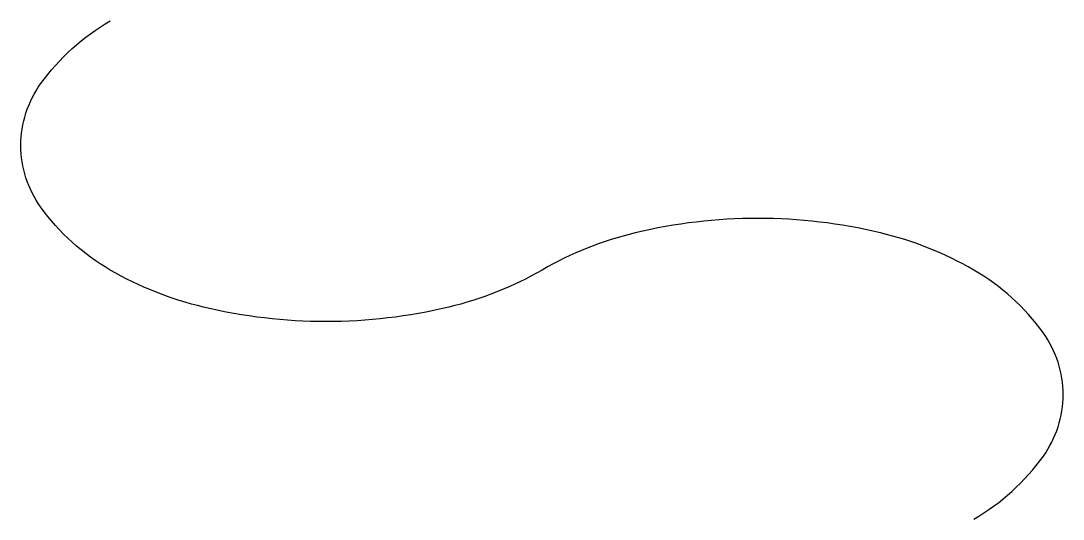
# Model space of a CAD drawing. Header units: millimetres. Extents: x -2843.888 to -2843.766, y 1182.823 to 1182.882.
import ezdxf

# ---------------------------------------------------------------- set-up
doc = ezdxf.new("R2010")
doc.units = ezdxf.units.MM
doc.layers.add('Hds_iso_símbolos', color=2, linetype='Continuous')

msp = doc.modelspace()

# ---------------------------------------------------------------- linework, layer by layer
at = {"layer": 'Hds_iso_símbolos'}
msp.add_lwpolyline([(-2843.77612, 1182.82316, 0.106617), (-2843.76796, 1182.83056, 0.156851), (-2843.76564, 1182.83778, 0.156851), (-2843.76796, 1182.845, 0.106617), (-2843.77612, 1182.8524, 0.072341), (-2843.78707, 1182.85676, 0.058752), (-2843.80145, 1182.85846, 0.058752), (-2843.81583, 1182.85676, 0.072341), (-2843.82677, 1182.8524, -0.072341), (-2843.83772, 1182.84804, -0.058752), (-2843.8521, 1182.84635, -0.058752), (-2843.86648, 1182.84804, -0.072341), (-2843.87742, 1182.8524, -0.106617), (-2843.88559, 1182.8598, -0.156851), (-2843.88791, 1182.86702, -0.156851), (-2843.88559, 1182.87425, -0.106617), (-2843.87742, 1182.88164)], format="xyb", dxfattribs=at)

doc.saveas('drawing.dxf')
